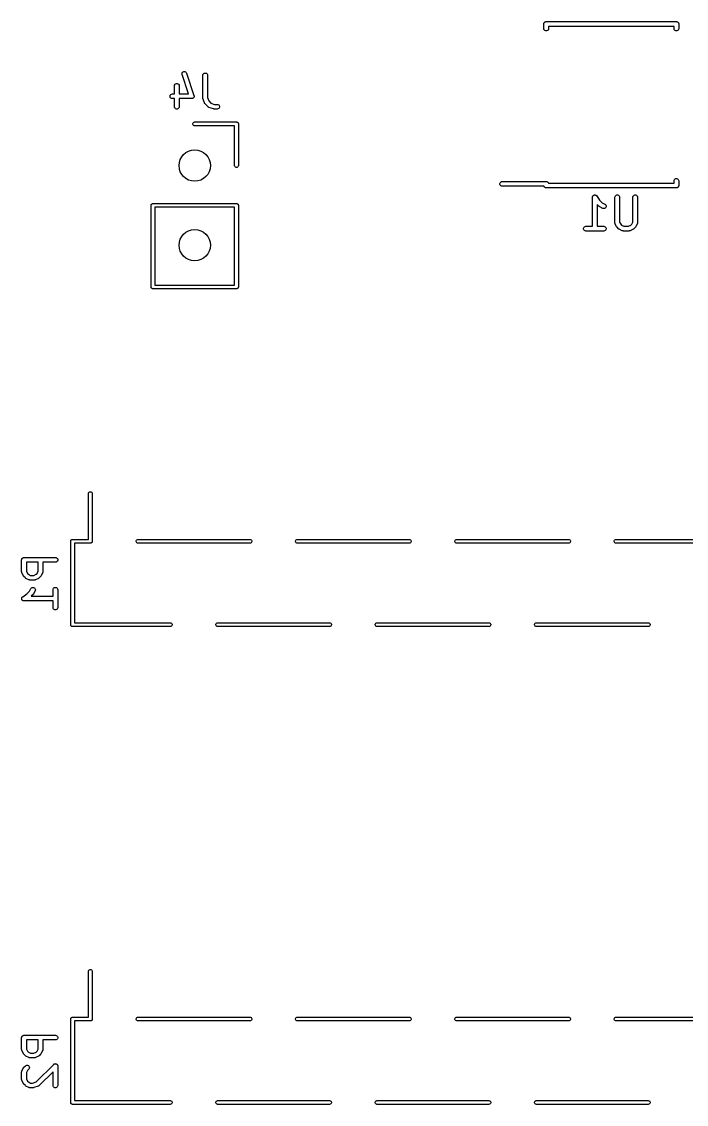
# Model space of a CAD drawing. Extents: x 107.4 to 189.2, y -108.6 to -71.4.
# Drawn here: x 129.13 to 150.32, y -106.42 to -71.88 of the extents above; entities that cross this region are included whole.
import ezdxf

# ---------------------------------------------------------------- set-up
doc = ezdxf.new("R2010")
doc.units = 0
doc.header["$MEASUREMENT"] = 0
doc.layers.add('BLACK', color=7, linetype='CONTINUOUS')

msp = doc.modelspace()

# ---------------------------------------------------------------- linework, layer by layer
at = {"layer": 'BLACK', "linetype": 'CONTINUOUS'}
for p, q in [((145.775, -71.943), (145.777, -71.9367)), ((145.775, -71.9497), (145.775, -71.943)), ((145.775, -72.1078), (145.775, -71.9497)), ((145.775, -71.9497), (145.775, -71.9497)), ((145.778, -72.1273), (145.775, -72.1078)), ((145.777, -71.9367), (145.778, -71.9302)), ((145.778, -71.9302), (145.781, -71.9244)), ((145.791, -72.1502), (145.778, -72.1273)), ((145.781, -71.9244), (145.784, -71.9181)), ((145.784, -71.9181), (145.788, -71.913)), ((145.788, -71.913), (145.791, -71.9073)), ((145.791, -71.9073), (145.796, -71.903)), ((145.811, -72.1672), (145.791, -72.1502)), ((145.796, -71.903), (145.801, -71.8979)), ((145.801, -71.8979), (145.806, -71.8945)), ((145.806, -71.8945), (145.811, -71.8903)), ((145.811, -71.8903), (145.818, -71.888)), ((145.836, -72.1762), (145.811, -72.1672)), ((145.818, -71.888), (145.823, -71.8847)), ((145.823, -71.8847), (145.83, -71.8835)), ((145.83, -71.8835), (145.836, -71.8812)), ((145.836, -71.8812), (145.843, -71.8812)), ((145.843, -71.8812), (145.843, -71.8812)), ((145.843, -71.8812), (150.006, -71.8812)), ((145.888, -72.1672), (145.863, -72.1762)), ((145.908, -72.1502), (145.888, -72.1672)), ((145.921, -72.1273), (145.908, -72.1502)), ((145.925, -72.1078), (145.921, -72.1273)), ((149.925, -72.0312), (145.925, -72.0312)), ((145.925, -72.0312), (145.925, -72.1078)), ((149.925, -72.1078), (149.925, -72.0312)), ((149.928, -72.1273), (149.925, -72.1078)), ((149.941, -72.1502), (149.928, -72.1273)), ((149.961, -72.1672), (149.941, -72.1502)), ((149.986, -72.1762), (149.961, -72.1672)), ((150.006, -71.8812), (150.013, -71.8812)), ((150.006, -71.8812), (150.006, -71.8812)), ((150.013, -71.8812), (150.019, -71.8835)), ((150.038, -72.1672), (150.013, -72.1762)), ((150.019, -71.8835), (150.026, -71.8847)), ((150.026, -71.8847), (150.031, -71.888)), ((150.031, -71.888), (150.038, -71.8903)), ((150.038, -71.8903), (150.043, -71.8945)), ((150.058, -72.1502), (150.038, -72.1672)), ((150.043, -71.8945), (150.048, -71.8979)), ((150.048, -71.8979), (150.053, -71.903)), ((150.053, -71.903), (150.058, -71.9073)), ((150.058, -71.9073), (150.061, -71.913)), ((150.071, -72.1273), (150.058, -72.1502)), ((150.061, -71.913), (150.065, -71.9181)), ((150.065, -71.9181), (150.068, -71.9244)), ((150.068, -71.9244), (150.071, -71.9302)), ((150.071, -71.9302), (150.072, -71.9367)), ((150.075, -72.1078), (150.071, -72.1273)), ((150.072, -71.9367), (150.075, -71.943)), ((150.075, -71.943), (150.075, -71.9497)), ((150.075, -71.9497), (150.075, -71.9497)), ((150.075, -71.9497), (150.075, -72.1078)), ((145.863, -72.1762), (145.836, -72.1762)), ((150.013, -72.1762), (149.986, -72.1762)), ((134.237, -73.5445), (134.242, -73.519)), ((134.241, -73.5703), (134.237, -73.5445)), ((134.242, -73.519), (134.256, -73.4968)), ((134.256, -73.4968), (134.276, -73.4806)), ((134.276, -73.4806), (134.301, -73.4724)), ((134.301, -73.4724), (134.327, -73.4731)), ((134.327, -73.4731), (134.351, -73.4826)), ((134.351, -73.4826), (134.371, -73.4999)), ((134.371, -73.4999), (134.383, -73.5228)), ((134.383, -73.5228), (134.621, -74.2371)), ((134.908, -73.5685), (134.921, -73.546)), ((134.921, -73.546), (134.941, -73.5292)), ((134.941, -73.5292), (134.966, -73.5203)), ((134.966, -73.5203), (134.992, -73.5203)), ((134.992, -73.5203), (135.016, -73.5292)), ((135.016, -73.5292), (135.036, -73.546)), ((135.036, -73.546), (135.049, -73.5685)), ((133.999, -73.9275), (134.003, -73.9018)), ((134.003, -73.9018), (134.017, -73.8793)), ((134.017, -73.8793), (134.036, -73.8625)), ((134.036, -73.8625), (134.061, -73.8536)), ((134.061, -73.8536), (134.087, -73.8536)), ((134.087, -73.8536), (134.111, -73.8625)), ((134.111, -73.8625), (134.131, -73.8793)), ((134.131, -73.8793), (134.144, -73.9018)), ((134.144, -73.9018), (134.149, -73.9275)), ((134.446, -74.1858), (134.241, -73.5703)), ((134.904, -73.5942), (134.908, -73.5685)), ((134.904, -74.3084), (134.904, -73.5942)), ((135.049, -73.5685), (135.054, -73.5942)), ((135.054, -73.5942), (135.054, -74.2963)), ((133.857, -74.2478), (133.866, -74.2233)), ((133.866, -74.2233), (133.883, -74.2034)), ((133.883, -74.2034), (133.905, -74.1903)), ((133.905, -74.1903), (133.931, -74.1858)), ((133.931, -74.1858), (133.999, -74.1858)), ((133.999, -74.1858), (133.999, -73.9275)), ((134.149, -73.9275), (134.149, -74.1858)), ((134.149, -74.1858), (134.446, -74.1858)), ((134.621, -74.2371), (134.622, -74.2426)), ((134.622, -74.2426), (134.624, -74.2478)), ((133.857, -74.2739), (133.857, -74.2478)), ((133.866, -74.2983), (133.857, -74.2739)), ((133.883, -74.3183), (133.866, -74.2983)), ((133.905, -74.3313), (133.883, -74.3183)), ((133.931, -74.3358), (133.905, -74.3313)), ((133.999, -74.3358), (133.931, -74.3358)), ((133.999, -74.5942), (133.999, -74.3358)), ((134.55, -74.3358), (134.149, -74.3358)), ((134.149, -74.3358), (134.149, -74.5942)), ((134.556, -74.3349), (134.55, -74.3358)), ((134.561, -74.335), (134.556, -74.3349)), ((134.568, -74.3326), (134.561, -74.335)), ((134.576, -74.3313), (134.568, -74.3326)), ((134.581, -74.3285), (134.576, -74.3313)), ((134.586, -74.3268), (134.581, -74.3285)), ((134.592, -74.3221), (134.586, -74.3268)), ((134.598, -74.3183), (134.592, -74.3221)), ((134.602, -74.314), (134.598, -74.3183)), ((134.606, -74.3106), (134.602, -74.314)), ((134.61, -74.3041), (134.606, -74.3106)), ((134.615, -74.2983), (134.61, -74.3041)), ((134.617, -74.2931), (134.615, -74.2983)), ((134.62, -74.2884), (134.617, -74.2931)), ((134.621, -74.281), (134.62, -74.2884)), ((134.624, -74.2739), (134.621, -74.281)), ((134.624, -74.2478), (134.624, -74.2554)), ((134.624, -74.2554), (134.625, -74.2629)), ((134.625, -74.2629), (134.624, -74.2683)), ((134.624, -74.2683), (134.624, -74.2739)), ((134.906, -74.3203), (134.904, -74.3084)), ((134.908, -74.3322), (134.906, -74.3203)), ((134.955, -74.475), (134.908, -74.3322)), ((134.957, -74.4788), (134.955, -74.475)), ((134.958, -74.483), (134.957, -74.4788)), ((134.963, -74.4902), (134.958, -74.483)), ((134.968, -74.4979), (134.963, -74.4902)), ((134.971, -74.5008), (134.968, -74.4979)), ((134.973, -74.5043), (134.971, -74.5008)), ((135.069, -74.5996), (134.973, -74.5043)), ((135.054, -74.2963), (135.092, -74.4108)), ((135.092, -74.4108), (135.162, -74.481)), ((135.162, -74.481), (135.277, -74.5192)), ((135.277, -74.5192), (135.36, -74.5192)), ((135.36, -74.5192), (135.385, -74.5237)), ((135.385, -74.5237), (135.408, -74.5367)), ((135.408, -74.5367), (135.425, -74.5567)), ((135.425, -74.5567), (135.434, -74.5811)), ((135.434, -74.5811), (135.434, -74.6072)), ((134.003, -74.6198), (133.999, -74.5942)), ((134.017, -74.6424), (134.003, -74.6198)), ((134.036, -74.6591), (134.017, -74.6424)), ((134.061, -74.668), (134.036, -74.6591)), ((134.087, -74.668), (134.061, -74.668)), ((134.111, -74.6591), (134.087, -74.668)), ((134.131, -74.6424), (134.111, -74.6591)), ((134.144, -74.6198), (134.131, -74.6424)), ((134.149, -74.5942), (134.144, -74.6198)), ((135.072, -74.6021), (135.069, -74.5996)), ((135.075, -74.6053), (135.072, -74.6021)), ((135.083, -74.6095), (135.075, -74.6053)), ((135.09, -74.6145), (135.083, -74.6095)), ((135.094, -74.6156), (135.09, -74.6145)), ((135.098, -74.6177), (135.094, -74.6156)), ((135.241, -74.6653), (135.098, -74.6177)), ((135.253, -74.6671), (135.241, -74.6653)), ((135.264, -74.6692), (135.253, -74.6671)), ((135.36, -74.6692), (135.264, -74.6692)), ((135.385, -74.6646), (135.36, -74.6692)), ((135.408, -74.6516), (135.385, -74.6646)), ((135.425, -74.6317), (135.408, -74.6516)), ((135.434, -74.6072), (135.425, -74.6317)), ((134.585, -75.1312), (134.593, -75.1113)), ((134.585, -75.1524), (134.585, -75.1312)), ((134.593, -75.1722), (134.585, -75.1524)), ((134.593, -75.1113), (134.606, -75.0951)), ((134.606, -75.1885), (134.593, -75.1722)), ((134.606, -75.0951), (134.625, -75.0845)), ((134.625, -75.199), (134.606, -75.1885)), ((134.625, -75.0845), (134.64, -75.0818)), ((134.64, -75.2018), (134.625, -75.199)), ((134.64, -75.0818), (135.981, -75.0818)), ((135.915, -75.2018), (134.64, -75.2018)), ((135.915, -76.477), (135.915, -75.2018)), ((135.981, -75.0818), (135.986, -75.0818)), ((135.981, -75.0818), (135.981, -75.0818)), ((135.986, -75.0818), (135.991, -75.0836)), ((135.991, -75.0836), (135.996, -75.0845)), ((135.996, -75.0845), (136.001, -75.0872)), ((136.001, -75.0872), (136.006, -75.089)), ((136.006, -75.089), (136.01, -75.0924)), ((136.01, -75.0924), (136.015, -75.0951)), ((136.015, -75.0951), (136.018, -75.0992)), ((136.018, -75.0992), (136.022, -75.1026)), ((136.022, -75.1026), (136.025, -75.1072)), ((136.025, -75.1072), (136.028, -75.1113)), ((136.028, -75.1113), (136.03, -75.1163)), ((136.03, -75.1163), (136.033, -75.1209)), ((136.033, -75.1209), (136.034, -75.1262)), ((136.034, -75.1262), (136.035, -75.1312)), ((136.035, -75.1312), (136.035, -75.1365)), ((136.035, -75.1365), (136.035, -75.1365)), ((136.035, -75.1365), (136.035, -76.477)), ((135.918, -76.4926), (135.915, -76.477)), ((135.929, -76.5109), (135.918, -76.4926)), ((135.945, -76.5245), (135.929, -76.5109)), ((135.965, -76.5318), (135.945, -76.5245)), ((135.986, -76.5318), (135.965, -76.5318)), ((136.006, -76.5245), (135.986, -76.5318)), ((136.022, -76.5109), (136.006, -76.5245)), ((136.033, -76.4926), (136.022, -76.5109)), ((136.035, -76.477), (136.033, -76.4926)), ((144.384, -77.0181), (144.401, -76.9979)), ((144.401, -76.9979), (144.423, -76.9847)), ((144.423, -76.9847), (144.443, -76.9812)), ((144.443, -76.9812), (145.856, -76.9812)), ((145.856, -76.9812), (145.856, -76.9812)), ((145.856, -76.9812), (145.863, -76.9812)), ((145.863, -76.9812), (145.869, -76.9835)), ((145.869, -76.9835), (145.876, -76.9847)), ((145.876, -76.9847), (145.881, -76.988)), ((145.881, -76.988), (145.888, -76.9903)), ((145.888, -76.9903), (145.893, -76.9945)), ((145.893, -76.9945), (145.898, -76.9979)), ((145.898, -76.9979), (145.903, -77.003)), ((145.903, -77.003), (145.908, -77.0073)), ((145.908, -77.0073), (145.911, -77.013)), ((149.925, -76.9547), (149.928, -76.9352)), ((149.925, -77.0312), (149.925, -76.9547)), ((149.928, -76.9352), (149.941, -76.9123)), ((149.941, -76.9123), (149.961, -76.8953)), ((149.961, -76.8953), (149.986, -76.8862)), ((149.986, -76.8862), (150.013, -76.8862)), ((150.013, -76.8862), (150.038, -76.8953)), ((150.038, -76.8953), (150.058, -76.9123)), ((150.058, -76.9123), (150.071, -76.9352)), ((150.071, -76.9352), (150.075, -76.9547)), ((150.075, -76.9547), (150.075, -77.1128)), ((144.375, -77.043), (144.384, -77.0181)), ((144.375, -77.0694), (144.375, -77.043)), ((144.384, -77.0943), (144.375, -77.0694)), ((144.401, -77.1146), (144.384, -77.0943)), ((144.423, -77.1278), (144.401, -77.1146)), ((144.443, -77.1312), (144.423, -77.1278)), ((145.778, -77.1312), (144.443, -77.1312)), ((145.778, -77.1323), (145.778, -77.1312)), ((145.781, -77.138), (145.778, -77.1323)), ((145.784, -77.1443), (145.781, -77.138)), ((145.788, -77.1494), (145.784, -77.1443)), ((145.791, -77.1552), (145.788, -77.1494)), ((145.796, -77.1595), (145.791, -77.1552)), ((145.801, -77.1646), (145.796, -77.1595)), ((145.806, -77.1679), (145.801, -77.1646)), ((145.811, -77.1722), (145.806, -77.1679)), ((145.818, -77.1745), (145.811, -77.1722)), ((145.823, -77.1778), (145.818, -77.1745)), ((145.83, -77.1789), (145.823, -77.1778)), ((145.836, -77.1812), (145.83, -77.1789)), ((145.843, -77.1812), (145.836, -77.1812)), ((150.006, -77.1812), (145.843, -77.1812)), ((145.843, -77.1812), (145.843, -77.1812)), ((145.911, -77.013), (145.915, -77.0181)), ((145.915, -77.0181), (145.918, -77.0244)), ((145.918, -77.0244), (145.921, -77.0302)), ((145.921, -77.0302), (145.921, -77.0312)), ((145.921, -77.0312), (149.925, -77.0312)), ((150.013, -77.1812), (150.006, -77.1812)), ((150.006, -77.1812), (150.006, -77.1812)), ((150.019, -77.1789), (150.013, -77.1812)), ((150.026, -77.1778), (150.019, -77.1789)), ((150.031, -77.1745), (150.026, -77.1778)), ((150.038, -77.1722), (150.031, -77.1745)), ((150.043, -77.1679), (150.038, -77.1722)), ((150.048, -77.1646), (150.043, -77.1679)), ((150.053, -77.1595), (150.048, -77.1646)), ((150.058, -77.1552), (150.053, -77.1595)), ((150.061, -77.1494), (150.058, -77.1552)), ((150.065, -77.1443), (150.061, -77.1494)), ((150.068, -77.138), (150.065, -77.1443)), ((150.071, -77.1323), (150.068, -77.138)), ((150.072, -77.1257), (150.071, -77.1323)), ((150.075, -77.1194), (150.072, -77.1257)), ((150.075, -77.1128), (150.075, -77.1128)), ((150.075, -77.1128), (150.075, -77.1194)), ((133.269, -77.7026), (133.273, -77.6992)), ((133.273, -77.6992), (133.276, -77.6951)), ((133.276, -77.6951), (133.281, -77.6924)), ((133.281, -77.6924), (133.285, -77.689)), ((133.285, -77.689), (133.29, -77.6872)), ((133.29, -77.6872), (133.295, -77.6845)), ((133.295, -77.6845), (133.3, -77.6836)), ((133.3, -77.6836), (133.305, -77.6818)), ((133.305, -77.6818), (133.31, -77.6818)), ((133.31, -77.6818), (133.31, -77.6818)), ((133.31, -77.6818), (135.981, -77.6818)), ((135.981, -77.6818), (135.986, -77.6818)), ((135.981, -77.6818), (135.981, -77.6818)), ((135.986, -77.6818), (135.991, -77.6836)), ((135.991, -77.6836), (135.996, -77.6845)), ((135.996, -77.6845), (136.001, -77.6872)), ((136.001, -77.6872), (136.006, -77.689)), ((136.006, -77.689), (136.01, -77.6924)), ((136.01, -77.6924), (136.015, -77.6951)), ((136.015, -77.6951), (136.018, -77.6992)), ((136.018, -77.6992), (136.022, -77.7026)), ((147.326, -77.4754), (147.329, -77.4668)), ((147.326, -77.4795), (147.326, -77.4754)), ((147.326, -77.4836), (147.326, -77.4795)), ((147.326, -78.4086), (147.326, -77.4836)), ((147.329, -77.4668), (147.33, -77.4579)), ((147.33, -77.4579), (147.332, -77.4543)), ((147.332, -77.4543), (147.333, -77.4504)), ((147.333, -77.4504), (147.339, -77.4431)), ((147.339, -77.4431), (147.343, -77.4354)), ((147.343, -77.4354), (147.346, -77.4327)), ((147.346, -77.4327), (147.349, -77.4294)), ((147.349, -77.4294), (147.356, -77.4244)), ((147.356, -77.4244), (147.363, -77.4186)), ((147.363, -77.4186), (147.367, -77.4172)), ((147.367, -77.4172), (147.371, -77.4149)), ((147.371, -77.4149), (147.379, -77.4128)), ((147.379, -77.4128), (147.388, -77.4097)), ((147.388, -77.4097), (147.392, -77.4097)), ((147.392, -77.4097), (147.396, -77.4088)), ((147.396, -77.4088), (147.405, -77.4097)), ((147.405, -77.4097), (147.414, -77.4097)), ((147.414, -77.4097), (147.418, -77.4112)), ((147.418, -77.4112), (147.422, -77.4116)), ((147.422, -77.4116), (147.43, -77.4156)), ((147.43, -77.4156), (147.438, -77.4186)), ((147.438, -77.4186), (147.441, -77.4213)), ((147.441, -77.4213), (147.445, -77.4232)), ((147.445, -77.4232), (147.451, -77.4296)), ((147.451, -77.4296), (147.458, -77.4354)), ((147.458, -77.4354), (147.46, -77.439)), ((147.46, -77.439), (147.463, -77.442)), ((147.463, -77.442), (147.554, -77.5787)), ((147.554, -77.5787), (147.636, -77.6601)), ((147.636, -77.6601), (147.72, -77.7022)), ((148.04, -77.4836), (148.045, -77.4579)), ((148.04, -78.2931), (148.04, -77.4836)), ((148.045, -77.4579), (148.058, -77.4354)), ((148.058, -77.4354), (148.078, -77.4186)), ((148.078, -77.4186), (148.102, -77.4097)), ((148.102, -77.4097), (148.128, -77.4097)), ((148.128, -77.4097), (148.153, -77.4186)), ((148.153, -77.4186), (148.172, -77.4354)), ((148.172, -77.4354), (148.185, -77.4579)), ((148.185, -77.4579), (148.19, -77.4836)), ((148.19, -77.4836), (148.19, -78.2754)), ((148.611, -77.4836), (148.616, -77.4579)), ((148.611, -78.2754), (148.611, -77.4836)), ((148.616, -77.4579), (148.629, -77.4354)), ((148.629, -77.4354), (148.649, -77.4186)), ((148.649, -77.4186), (148.673, -77.4097)), ((148.673, -77.4097), (148.699, -77.4097)), ((148.699, -77.4097), (148.724, -77.4186)), ((148.724, -77.4186), (148.744, -77.4354)), ((148.744, -77.4354), (148.757, -77.4579)), ((148.757, -77.4579), (148.761, -77.4836)), ((148.761, -77.4836), (148.761, -78.2931)), ((133.255, -77.7312), (133.257, -77.7262)), ((133.255, -77.7365), (133.255, -77.7312)), ((133.255, -80.3312), (133.255, -77.7365)), ((133.255, -77.7365), (133.255, -77.7365)), ((133.257, -77.7262), (133.258, -77.7209)), ((133.258, -77.7209), (133.261, -77.7163)), ((133.261, -77.7163), (133.263, -77.7113)), ((133.263, -77.7113), (133.266, -77.7072)), ((133.266, -77.7072), (133.269, -77.7026)), ((133.375, -77.8018), (133.375, -80.2818)), ((135.915, -77.8018), (133.375, -77.8018)), ((135.915, -80.2818), (135.915, -77.8018)), ((136.022, -77.7026), (136.025, -77.7072)), ((136.025, -77.7072), (136.028, -77.7113)), ((136.028, -77.7113), (136.03, -77.7163)), ((136.03, -77.7163), (136.033, -77.7209)), ((136.033, -77.7209), (136.034, -77.7262)), ((136.034, -77.7262), (136.035, -77.7312)), ((136.035, -77.7312), (136.035, -77.7365)), ((136.035, -77.7365), (136.035, -77.7365)), ((136.035, -77.7365), (136.035, -80.347)), ((147.538, -77.7747), (147.476, -77.7123)), ((147.476, -77.7123), (147.476, -78.4086)), ((147.548, -77.7816), (147.538, -77.7747)), ((147.558, -77.7888), (147.548, -77.7816)), ((147.653, -77.8364), (147.558, -77.7888)), ((147.678, -77.8438), (147.653, -77.8364)), ((147.704, -77.8423), (147.678, -77.8438)), ((147.728, -77.8319), (147.704, -77.8423)), ((147.72, -77.7022), (147.741, -77.7177)), ((147.747, -77.814), (147.728, -77.8319)), ((147.741, -77.7177), (147.755, -77.7395)), ((147.758, -77.7907), (147.747, -77.814)), ((147.755, -77.7395), (147.761, -77.7648)), ((147.761, -77.7648), (147.758, -77.7907)), ((148.041, -78.2974), (148.04, -78.2931)), ((148.041, -78.3017), (148.041, -78.2974)), ((148.043, -78.3101), (148.041, -78.3017)), ((148.045, -78.3188), (148.043, -78.3101)), ((148.047, -78.3225), (148.045, -78.3188)), ((148.048, -78.3267), (148.047, -78.3225)), ((148.096, -78.4219), (148.048, -78.3267)), ((148.19, -78.2754), (148.224, -78.3439)), ((148.224, -78.3439), (148.255, -78.3743)), ((148.255, -78.3743), (148.323, -78.4086)), ((148.478, -78.4086), (148.547, -78.3743)), ((148.547, -78.3743), (148.577, -78.3439)), ((148.577, -78.3439), (148.611, -78.2754)), ((148.754, -78.3267), (148.706, -78.4219)), ((148.755, -78.3225), (148.754, -78.3267)), ((148.757, -78.3188), (148.755, -78.3225)), ((148.758, -78.3101), (148.757, -78.3188)), ((148.761, -78.3017), (148.758, -78.3101)), ((148.761, -78.2931), (148.761, -78.2974)), ((148.761, -78.2974), (148.761, -78.3017)), ((147.041, -78.4706), (147.05, -78.4461)), ((147.041, -78.4966), (147.041, -78.4706)), ((147.05, -78.5211), (147.041, -78.4966)), ((147.05, -78.4461), (147.067, -78.4261)), ((147.067, -78.5411), (147.05, -78.5211)), ((147.067, -78.4261), (147.089, -78.4131)), ((147.089, -78.5541), (147.067, -78.5411)), ((147.089, -78.4131), (147.115, -78.4086)), ((147.115, -78.5586), (147.089, -78.5541)), ((147.115, -78.4086), (147.326, -78.4086)), ((147.686, -78.5586), (147.115, -78.5586)), ((147.476, -78.4086), (147.686, -78.4086)), ((147.686, -78.4086), (147.712, -78.4131)), ((147.712, -78.5541), (147.686, -78.5586)), ((147.712, -78.4131), (147.735, -78.4261)), ((147.735, -78.5411), (147.712, -78.5541)), ((147.735, -78.4261), (147.751, -78.4461)), ((147.751, -78.5211), (147.735, -78.5411)), ((147.751, -78.4461), (147.76, -78.4706)), ((147.76, -78.4966), (147.751, -78.5211)), ((147.76, -78.4706), (147.76, -78.4966)), ((148.103, -78.4316), (148.096, -78.4219)), ((148.11, -78.4414), (148.103, -78.4316)), ((148.157, -78.489), (148.11, -78.4414)), ((148.167, -78.4959), (148.157, -78.489)), ((148.177, -78.5031), (148.167, -78.4959)), ((148.272, -78.5507), (148.177, -78.5031)), ((148.276, -78.5519), (148.272, -78.5507)), ((148.28, -78.5541), (148.276, -78.5519)), ((148.288, -78.5556), (148.28, -78.5541)), ((148.297, -78.5581), (148.288, -78.5556)), ((148.301, -78.5578), (148.297, -78.5581)), ((148.305, -78.5586), (148.301, -78.5578)), ((148.496, -78.5586), (148.305, -78.5586)), ((148.323, -78.4086), (148.478, -78.4086)), ((148.5, -78.5578), (148.496, -78.5586)), ((148.505, -78.5581), (148.5, -78.5578)), ((148.513, -78.5556), (148.505, -78.5581)), ((148.522, -78.5541), (148.513, -78.5556)), ((148.525, -78.5519), (148.522, -78.5541)), ((148.53, -78.5507), (148.525, -78.5519)), ((148.625, -78.5031), (148.53, -78.5507)), ((148.634, -78.4959), (148.625, -78.5031)), ((148.644, -78.489), (148.634, -78.4959)), ((148.692, -78.4414), (148.644, -78.489)), ((148.699, -78.4316), (148.692, -78.4414)), ((148.706, -78.4219), (148.699, -78.4316)), ((133.255, -80.3524), (133.255, -80.3312)), ((133.257, -80.3574), (133.255, -80.3524)), ((133.258, -80.3626), (133.257, -80.3574)), ((133.261, -80.3672), (133.258, -80.3626)), ((133.263, -80.3722), (133.261, -80.3672)), ((133.266, -80.3763), (133.263, -80.3722)), ((133.269, -80.3809), (133.266, -80.3763)), ((133.273, -80.3844), (133.269, -80.3809)), ((133.276, -80.3885), (133.273, -80.3844)), ((133.281, -80.3911), (133.276, -80.3885)), ((133.285, -80.3945), (133.281, -80.3911)), ((133.29, -80.3964), (133.285, -80.3945)), ((133.295, -80.399), (133.29, -80.3964)), ((133.3, -80.4), (133.295, -80.399)), ((133.305, -80.4018), (133.3, -80.4)), ((133.31, -80.4018), (133.305, -80.4018)), ((135.981, -80.4018), (133.31, -80.4018)), ((133.31, -80.4018), (133.31, -80.4018)), ((133.375, -80.2818), (135.915, -80.2818)), ((135.986, -80.4018), (135.981, -80.4018)), ((135.981, -80.4018), (135.981, -80.4018)), ((135.991, -80.4), (135.986, -80.4018)), ((135.996, -80.399), (135.991, -80.4)), ((136.001, -80.3964), (135.996, -80.399)), ((136.006, -80.3945), (136.001, -80.3964)), ((136.01, -80.3911), (136.006, -80.3945)), ((136.015, -80.3885), (136.01, -80.3911)), ((136.018, -80.3844), (136.015, -80.3885)), ((136.022, -80.3809), (136.018, -80.3844)), ((136.025, -80.3763), (136.022, -80.3809)), ((136.028, -80.3722), (136.025, -80.3763)), ((136.03, -80.3672), (136.028, -80.3722)), ((136.033, -80.3626), (136.03, -80.3672)), ((136.034, -80.3574), (136.033, -80.3626)), ((136.035, -80.3524), (136.034, -80.3574)), ((136.035, -80.347), (136.035, -80.347)), ((136.035, -80.347), (136.035, -80.3524)), ((131.26, -86.9298), (131.263, -86.9142)), ((131.26, -88.395), (131.26, -86.9298)), ((131.263, -86.9142), (131.273, -86.8958)), ((131.273, -86.8958), (131.29, -86.8822)), ((131.29, -86.8822), (131.309, -86.875)), ((131.309, -86.875), (131.331, -86.875)), ((131.331, -86.875), (131.35, -86.8822)), ((131.35, -86.8822), (131.367, -86.8958)), ((131.367, -86.8958), (131.377, -86.9142)), ((131.377, -86.9142), (131.38, -86.9298)), ((131.38, -86.9298), (131.38, -88.4602)), ((130.711, -88.4083), (130.715, -88.4057)), ((130.715, -88.4057), (130.72, -88.4022)), ((130.72, -88.4022), (130.725, -88.4004)), ((130.725, -88.4004), (130.729, -88.3977)), ((130.729, -88.3977), (130.734, -88.3968)), ((130.734, -88.3968), (130.739, -88.395)), ((130.739, -88.395), (130.745, -88.395)), ((130.745, -88.395), (130.745, -88.395)), ((130.745, -88.395), (131.26, -88.395)), ((132.801, -88.4083), (132.819, -88.3977)), ((132.819, -88.3977), (132.835, -88.395)), ((132.835, -88.395), (136.405, -88.395)), ((136.405, -88.395), (136.421, -88.3977)), ((136.421, -88.3977), (136.439, -88.4083)), ((137.881, -88.4083), (137.899, -88.3977)), ((137.899, -88.3977), (137.915, -88.395)), ((137.915, -88.395), (141.485, -88.395)), ((141.485, -88.395), (141.501, -88.3977)), ((141.501, -88.3977), (141.519, -88.4083)), ((142.961, -88.4083), (142.979, -88.3977)), ((142.979, -88.3977), (142.995, -88.395)), ((142.995, -88.395), (146.565, -88.395)), ((146.565, -88.395), (146.581, -88.3977)), ((146.581, -88.3977), (146.599, -88.4083)), ((148.041, -88.4083), (148.059, -88.3977)), ((148.059, -88.3977), (148.075, -88.395)), ((148.075, -88.395), (151.645, -88.395)), ((130.69, -88.4444), (130.692, -88.4394)), ((130.69, -88.4497), (130.69, -88.4444)), ((130.69, -88.4498), (130.69, -88.4497)), ((130.69, -91.1044), (130.69, -88.4498)), ((130.692, -88.4394), (130.693, -88.4342)), ((130.693, -88.4342), (130.695, -88.4295)), ((130.695, -88.4295), (130.697, -88.4245)), ((130.697, -88.4245), (130.701, -88.4205)), ((130.701, -88.4205), (130.703, -88.4158)), ((130.703, -88.4158), (130.707, -88.4124)), ((130.707, -88.4124), (130.711, -88.4083)), ((131.325, -88.515), (130.81, -88.515)), ((130.81, -88.515), (130.81, -91.055)), ((131.331, -88.515), (131.325, -88.515)), ((131.325, -88.515), (131.325, -88.515)), ((131.336, -88.5132), (131.331, -88.515)), ((131.341, -88.5123), (131.336, -88.5132)), ((131.345, -88.5096), (131.341, -88.5123)), ((131.35, -88.5078), (131.345, -88.5096)), ((131.355, -88.5043), (131.35, -88.5078)), ((131.359, -88.5017), (131.355, -88.5043)), ((131.363, -88.4976), (131.359, -88.5017)), ((131.367, -88.4942), (131.363, -88.4976)), ((131.369, -88.4895), (131.367, -88.4942)), ((131.373, -88.4855), (131.369, -88.4895)), ((131.375, -88.4805), (131.373, -88.4855)), ((131.377, -88.4758), (131.375, -88.4805)), ((131.378, -88.4706), (131.377, -88.4758)), ((131.38, -88.4656), (131.378, -88.4706)), ((131.38, -88.4602), (131.38, -88.4603)), ((131.38, -88.4603), (131.38, -88.4656)), ((132.78, -88.4444), (132.787, -88.4245)), ((132.78, -88.4656), (132.78, -88.4444)), ((132.787, -88.4855), (132.78, -88.4656)), ((132.787, -88.4245), (132.801, -88.4083)), ((132.801, -88.5017), (132.787, -88.4855)), ((132.819, -88.5123), (132.801, -88.5017)), ((132.835, -88.515), (132.819, -88.5123)), ((136.405, -88.515), (132.835, -88.515)), ((136.421, -88.5123), (136.405, -88.515)), ((136.439, -88.5017), (136.421, -88.5123)), ((136.439, -88.4083), (136.453, -88.4245)), ((136.453, -88.4855), (136.439, -88.5017)), ((136.453, -88.4245), (136.46, -88.4444)), ((136.46, -88.4656), (136.453, -88.4855)), ((136.46, -88.4444), (136.46, -88.4656)), ((137.86, -88.4444), (137.867, -88.4245)), ((137.86, -88.4656), (137.86, -88.4444)), ((137.867, -88.4855), (137.86, -88.4656)), ((137.867, -88.4245), (137.881, -88.4083)), ((137.881, -88.5017), (137.867, -88.4855)), ((137.899, -88.5123), (137.881, -88.5017)), ((137.915, -88.515), (137.899, -88.5123)), ((141.485, -88.515), (137.915, -88.515)), ((141.501, -88.5123), (141.485, -88.515)), ((141.519, -88.5017), (141.501, -88.5123)), ((141.519, -88.4083), (141.533, -88.4245)), ((141.533, -88.4855), (141.519, -88.5017)), ((141.533, -88.4245), (141.54, -88.4444)), ((141.54, -88.4656), (141.533, -88.4855)), ((141.54, -88.4444), (141.54, -88.4656)), ((142.94, -88.4444), (142.947, -88.4245)), ((142.94, -88.4656), (142.94, -88.4444)), ((142.947, -88.4855), (142.94, -88.4656)), ((142.947, -88.4245), (142.961, -88.4083)), ((142.961, -88.5017), (142.947, -88.4855)), ((142.979, -88.5123), (142.961, -88.5017)), ((142.995, -88.515), (142.979, -88.5123)), ((146.565, -88.515), (142.995, -88.515)), ((146.581, -88.5123), (146.565, -88.515)), ((146.599, -88.5017), (146.581, -88.5123)), ((146.599, -88.4083), (146.613, -88.4245)), ((146.613, -88.4855), (146.599, -88.5017)), ((146.613, -88.4245), (146.62, -88.4444)), ((146.62, -88.4656), (146.613, -88.4855)), ((146.62, -88.4444), (146.62, -88.4656)), ((148.02, -88.4444), (148.027, -88.4245)), ((148.02, -88.4656), (148.02, -88.4444)), ((148.027, -88.4855), (148.02, -88.4656)), ((148.027, -88.4245), (148.041, -88.4083)), ((148.041, -88.5017), (148.027, -88.4855)), ((148.059, -88.5123), (148.041, -88.5017)), ((148.075, -88.515), (148.059, -88.5123)), ((151.645, -88.515), (148.075, -88.515)), ((129.127, -89.0469), (129.129, -89.0404)), ((129.127, -89.4279), (129.127, -89.0469)), ((129.129, -89.0339), (129.131, -89.0277)), ((129.129, -89.0404), (129.129, -89.0339)), ((129.131, -89.0277), (129.132, -89.0213)), ((129.132, -89.0213), (129.135, -89.0156)), ((129.135, -89.0156), (129.137, -89.0094)), ((129.137, -89.0094), (129.142, -89.0044)), ((129.142, -89.0044), (129.145, -88.9987)), ((129.145, -88.9987), (129.15, -88.9945)), ((129.15, -88.9945), (129.154, -88.9895)), ((129.154, -88.9895), (129.16, -88.9862)), ((129.16, -88.9862), (129.165, -88.982)), ((129.165, -88.982), (129.171, -88.9797)), ((129.171, -88.9797), (129.177, -88.9764)), ((129.177, -88.9764), (129.183, -88.9753)), ((129.183, -88.9753), (129.189, -88.973)), ((129.189, -88.973), (129.196, -88.973)), ((129.196, -88.973), (129.202, -88.9719)), ((129.202, -88.9719), (130.202, -88.9719)), ((130.202, -88.9719), (130.228, -88.9764)), ((130.228, -88.9764), (130.251, -88.9895)), ((130.251, -88.9895), (130.267, -89.0094)), ((130.267, -89.0844), (130.251, -89.1044)), ((130.267, -89.0094), (130.276, -89.0339)), ((130.276, -89.0599), (130.267, -89.0844)), ((130.276, -89.0339), (130.276, -89.0599)), ((129.128, -89.4321), (129.127, -89.4279)), ((129.128, -89.4364), (129.128, -89.4321)), ((129.13, -89.4449), (129.128, -89.4364)), ((129.277, -89.1219), (129.277, -89.4102)), ((129.651, -89.1219), (129.277, -89.1219)), ((129.277, -89.4102), (129.312, -89.4787)), ((129.617, -89.4787), (129.651, -89.4102)), ((129.651, -89.4102), (129.651, -89.1219)), ((129.801, -89.4364), (129.798, -89.4449)), ((129.801, -89.4279), (129.8, -89.4321)), ((129.8, -89.4321), (129.801, -89.4364)), ((130.202, -89.1219), (129.801, -89.1219)), ((129.801, -89.1219), (129.801, -89.4279)), ((130.228, -89.1174), (130.202, -89.1219)), ((130.251, -89.1044), (130.228, -89.1174)), ((129.132, -89.4535), (129.13, -89.4449)), ((129.134, -89.4573), (129.132, -89.4535)), ((129.135, -89.4614), (129.134, -89.4573)), ((129.183, -89.5566), (129.135, -89.4614)), ((129.19, -89.5663), (129.183, -89.5566)), ((129.197, -89.5761), (129.19, -89.5663)), ((129.245, -89.6237), (129.197, -89.5761)), ((129.254, -89.6306), (129.245, -89.6237)), ((129.264, -89.6378), (129.254, -89.6306)), ((129.359, -89.6854), (129.264, -89.6378)), ((129.312, -89.4787), (129.342, -89.5091)), ((129.342, -89.5091), (129.411, -89.5433)), ((129.363, -89.6866), (129.359, -89.6854)), ((129.367, -89.6888), (129.363, -89.6866)), ((129.376, -89.6903), (129.367, -89.6888)), ((129.384, -89.6928), (129.376, -89.6903)), ((129.389, -89.6926), (129.384, -89.6928)), ((129.393, -89.6933), (129.389, -89.6926)), ((129.536, -89.6933), (129.393, -89.6933)), ((129.411, -89.5433), (129.518, -89.5433)), ((129.518, -89.5433), (129.587, -89.5091)), ((129.54, -89.6926), (129.536, -89.6933)), ((129.544, -89.6928), (129.54, -89.6926)), ((129.553, -89.6903), (129.544, -89.6928)), ((129.561, -89.6888), (129.553, -89.6903)), ((129.565, -89.6866), (129.561, -89.6888)), ((129.569, -89.6854), (129.565, -89.6866)), ((129.664, -89.6378), (129.569, -89.6854)), ((129.587, -89.5091), (129.617, -89.4787)), ((129.674, -89.6306), (129.664, -89.6378)), ((129.684, -89.6237), (129.674, -89.6306)), ((129.732, -89.5761), (129.684, -89.6237)), ((129.738, -89.5663), (129.732, -89.5761)), ((129.746, -89.5566), (129.738, -89.5663)), ((129.793, -89.4614), (129.746, -89.5566)), ((129.795, -89.4573), (129.793, -89.4614)), ((129.797, -89.4535), (129.795, -89.4573)), ((129.798, -89.4449), (129.797, -89.4535)), ((129.161, -90.2226), (129.297, -90.1315)), ((129.297, -90.1315), (129.379, -90.0501)), ((129.379, -90.0501), (129.421, -89.9657)), ((129.421, -89.9657), (129.437, -89.9448)), ((129.437, -89.9448), (129.458, -89.9305)), ((129.458, -89.9305), (129.484, -89.9244)), ((129.484, -89.9244), (129.509, -89.9274)), ((129.508, -90.1281), (129.5, -90.1377)), ((129.555, -90.0328), (129.508, -90.1281)), ((129.509, -89.9274), (129.533, -89.939)), ((129.533, -89.939), (129.551, -89.958)), ((129.551, -89.958), (129.561, -89.9819)), ((129.563, -90.0079), (129.555, -90.0328)), ((129.561, -89.9819), (129.563, -90.0079)), ((130.127, -89.9993), (130.132, -89.9736)), ((130.127, -90.21), (130.127, -89.9993)), ((130.132, -89.9736), (130.145, -89.9511)), ((130.145, -89.9511), (130.165, -89.9343)), ((130.165, -89.9343), (130.189, -89.9254)), ((130.189, -89.9254), (130.215, -89.9254)), ((130.215, -89.9254), (130.24, -89.9343)), ((130.24, -89.9343), (130.26, -89.9511)), ((130.26, -89.9511), (130.273, -89.9736)), ((130.273, -89.9736), (130.277, -89.9993)), ((130.277, -89.9993), (130.277, -90.5707)), ((129.128, -90.2898), (129.129, -90.2809)), ((129.129, -90.2939), (129.128, -90.2898)), ((129.129, -90.272), (129.13, -90.2681)), ((129.129, -90.2809), (129.129, -90.272)), ((129.129, -90.298), (129.129, -90.2939)), ((129.132, -90.3064), (129.129, -90.298)), ((129.13, -90.2639), (129.134, -90.2559)), ((129.13, -90.2681), (129.13, -90.2639)), ((129.134, -90.3151), (129.132, -90.3064)), ((129.134, -90.2559), (129.137, -90.2475)), ((129.136, -90.3186), (129.134, -90.3151)), ((129.137, -90.3225), (129.136, -90.3186)), ((129.137, -90.2475), (129.14, -90.2443)), ((129.143, -90.3294), (129.137, -90.3225)), ((129.14, -90.2443), (129.142, -90.2406)), ((129.142, -90.2406), (129.148, -90.2344)), ((129.148, -90.3368), (129.143, -90.3294)), ((129.148, -90.2344), (129.154, -90.2275)), ((129.151, -90.3393), (129.148, -90.3368)), ((129.154, -90.3425), (129.151, -90.3393)), ((129.154, -90.2275), (129.158, -90.2255)), ((129.162, -90.3469), (129.154, -90.3425)), ((129.158, -90.2255), (129.161, -90.2226)), ((129.169, -90.3522), (129.162, -90.3469)), ((129.173, -90.3534), (129.169, -90.3522)), ((129.177, -90.3555), (129.173, -90.3534)), ((129.186, -90.357), (129.177, -90.3555)), ((129.194, -90.3595), (129.186, -90.357)), ((129.198, -90.3593), (129.194, -90.3595)), ((129.202, -90.36), (129.198, -90.3593)), ((130.127, -90.36), (129.202, -90.36)), ((129.494, -90.1476), (129.431, -90.21)), ((129.431, -90.21), (130.127, -90.21)), ((129.5, -90.1377), (129.494, -90.1476)), ((130.127, -90.5707), (130.127, -90.36)), ((130.132, -90.5964), (130.127, -90.5707)), ((130.145, -90.6189), (130.132, -90.5964)), ((130.165, -90.6357), (130.145, -90.6189)), ((130.189, -90.6446), (130.165, -90.6357)), ((130.215, -90.6446), (130.189, -90.6446)), ((130.24, -90.6357), (130.215, -90.6446)), ((130.26, -90.6189), (130.24, -90.6357)), ((130.273, -90.5964), (130.26, -90.6189)), ((130.277, -90.5707), (130.273, -90.5964)), ((130.69, -91.1256), (130.69, -91.1044)), ((130.692, -91.1306), (130.69, -91.1256)), ((130.693, -91.1358), (130.692, -91.1306)), ((130.695, -91.1405), (130.693, -91.1358)), ((130.697, -91.1455), (130.695, -91.1405)), ((130.701, -91.1495), (130.697, -91.1455)), ((130.703, -91.1542), (130.701, -91.1495)), ((130.707, -91.1576), (130.703, -91.1542)), ((130.711, -91.1617), (130.707, -91.1576)), ((130.715, -91.1643), (130.711, -91.1617)), ((130.72, -91.1678), (130.715, -91.1643)), ((130.725, -91.1696), (130.72, -91.1678)), ((130.81, -91.055), (133.865, -91.055)), ((133.865, -91.055), (133.881, -91.0577)), ((133.881, -91.0577), (133.899, -91.0683)), ((133.899, -91.1617), (133.881, -91.1723)), ((133.899, -91.0683), (133.913, -91.0845)), ((133.913, -91.1455), (133.899, -91.1617)), ((133.913, -91.0845), (133.92, -91.1044)), ((133.92, -91.1256), (133.913, -91.1455)), ((133.92, -91.1044), (133.92, -91.1256)), ((135.32, -91.1044), (135.327, -91.0845)), ((135.32, -91.1256), (135.32, -91.1044)), ((135.327, -91.1455), (135.32, -91.1256)), ((135.327, -91.0845), (135.341, -91.0683)), ((135.341, -91.1617), (135.327, -91.1455)), ((135.341, -91.0683), (135.359, -91.0577)), ((135.359, -91.1723), (135.341, -91.1617)), ((135.359, -91.0577), (135.375, -91.055)), ((135.375, -91.055), (138.945, -91.055)), ((138.945, -91.055), (138.961, -91.0577)), ((138.961, -91.0577), (138.979, -91.0683)), ((138.979, -91.1617), (138.961, -91.1723)), ((138.979, -91.0683), (138.993, -91.0845)), ((138.993, -91.1455), (138.979, -91.1617)), ((138.993, -91.0845), (139, -91.1044)), ((139, -91.1256), (138.993, -91.1455)), ((139, -91.1044), (139, -91.1256)), ((140.4, -91.1044), (140.407, -91.0845)), ((140.4, -91.1256), (140.4, -91.1044)), ((140.407, -91.1455), (140.4, -91.1256)), ((140.407, -91.0845), (140.421, -91.0683)), ((140.421, -91.1617), (140.407, -91.1455)), ((140.421, -91.0683), (140.439, -91.0577)), ((140.439, -91.1723), (140.421, -91.1617)), ((140.439, -91.0577), (140.455, -91.055)), ((140.455, -91.055), (144.025, -91.055)), ((144.025, -91.055), (144.041, -91.0577)), ((144.041, -91.0577), (144.059, -91.0683)), ((144.059, -91.1617), (144.041, -91.1723)), ((144.059, -91.0683), (144.073, -91.0845)), ((144.073, -91.1455), (144.059, -91.1617)), ((144.073, -91.0845), (144.08, -91.1044)), ((144.08, -91.1256), (144.073, -91.1455)), ((144.08, -91.1044), (144.08, -91.1256)), ((145.48, -91.1044), (145.487, -91.0845)), ((145.48, -91.1256), (145.48, -91.1044)), ((145.487, -91.1455), (145.48, -91.1256)), ((145.487, -91.0845), (145.501, -91.0683)), ((145.501, -91.1617), (145.487, -91.1455)), ((145.501, -91.0683), (145.519, -91.0577)), ((145.519, -91.1723), (145.501, -91.1617)), ((145.519, -91.0577), (145.535, -91.055)), ((145.535, -91.055), (149.105, -91.055)), ((149.105, -91.055), (149.121, -91.0577)), ((149.121, -91.0577), (149.139, -91.0683)), ((149.139, -91.1617), (149.121, -91.1723)), ((149.139, -91.0683), (149.153, -91.0845)), ((149.153, -91.1455), (149.139, -91.1617)), ((149.153, -91.0845), (149.16, -91.1044)), ((149.16, -91.1256), (149.153, -91.1455)), ((149.16, -91.1044), (149.16, -91.1256)), ((130.729, -91.1723), (130.725, -91.1696)), ((130.734, -91.1732), (130.729, -91.1723)), ((130.739, -91.175), (130.734, -91.1732)), ((130.745, -91.175), (130.739, -91.175)), ((133.865, -91.175), (130.745, -91.175)), ((130.745, -91.175), (130.745, -91.175)), ((133.881, -91.1723), (133.865, -91.175)), ((135.375, -91.175), (135.359, -91.1723)), ((138.945, -91.175), (135.375, -91.175)), ((138.961, -91.1723), (138.945, -91.175)), ((140.455, -91.175), (140.439, -91.1723)), ((144.025, -91.175), (140.455, -91.175)), ((144.041, -91.1723), (144.025, -91.175)), ((145.535, -91.175), (145.519, -91.1723)), ((149.105, -91.175), (145.535, -91.175)), ((149.121, -91.1723), (149.105, -91.175)), ((131.26, -102.17), (131.263, -102.154)), ((131.26, -103.635), (131.26, -102.17)), ((131.263, -102.154), (131.273, -102.136)), ((131.273, -102.136), (131.29, -102.122)), ((131.29, -102.122), (131.309, -102.115)), ((131.309, -102.115), (131.331, -102.115)), ((131.331, -102.115), (131.35, -102.122)), ((131.35, -102.122), (131.367, -102.136)), ((131.367, -102.136), (131.377, -102.154)), ((131.377, -102.154), (131.38, -102.17)), ((131.38, -102.17), (131.38, -103.7)), ((130.69, -103.684), (130.692, -103.679)), ((130.69, -103.69), (130.69, -103.684)), ((130.69, -106.344), (130.69, -103.69)), ((130.69, -103.69), (130.69, -103.69)), ((130.692, -103.679), (130.693, -103.674)), ((130.693, -103.674), (130.695, -103.67)), ((130.695, -103.67), (130.697, -103.665)), ((130.697, -103.665), (130.701, -103.66)), ((130.701, -103.66), (130.703, -103.656)), ((130.703, -103.656), (130.707, -103.652)), ((130.707, -103.652), (130.711, -103.648)), ((130.711, -103.648), (130.715, -103.646)), ((130.715, -103.646), (130.72, -103.642)), ((130.72, -103.642), (130.725, -103.64)), ((130.725, -103.64), (130.729, -103.638)), ((130.729, -103.638), (130.734, -103.637)), ((130.734, -103.637), (130.739, -103.635)), ((130.739, -103.635), (130.745, -103.635)), ((130.745, -103.635), (130.745, -103.635)), ((130.745, -103.635), (131.26, -103.635)), ((131.325, -103.755), (130.81, -103.755)), ((130.81, -103.755), (130.81, -106.295)), ((131.331, -103.755), (131.325, -103.755)), ((131.325, -103.755), (131.325, -103.755)), ((131.336, -103.753), (131.331, -103.755)), ((131.341, -103.752), (131.336, -103.753)), ((131.345, -103.75), (131.341, -103.752)), ((131.35, -103.748), (131.345, -103.75)), ((131.355, -103.744), (131.35, -103.748)), ((131.359, -103.742), (131.355, -103.744)), ((131.363, -103.738), (131.359, -103.742)), ((131.367, -103.734), (131.363, -103.738)), ((131.369, -103.73), (131.367, -103.734)), ((131.373, -103.725), (131.369, -103.73)), ((131.375, -103.72), (131.373, -103.725)), ((131.377, -103.716), (131.375, -103.72)), ((131.378, -103.711), (131.377, -103.716)), ((131.38, -103.706), (131.378, -103.711)), ((131.38, -103.7), (131.38, -103.7)), ((131.38, -103.7), (131.38, -103.706)), ((132.78, -103.684), (132.787, -103.665)), ((132.78, -103.706), (132.78, -103.684)), ((132.787, -103.725), (132.78, -103.706)), ((132.787, -103.665), (132.801, -103.648)), ((132.801, -103.742), (132.787, -103.725)), ((132.801, -103.648), (132.819, -103.638)), ((132.819, -103.752), (132.801, -103.742)), ((132.819, -103.638), (132.835, -103.635)), ((132.835, -103.755), (132.819, -103.752)), ((132.835, -103.635), (136.405, -103.635)), ((136.405, -103.755), (132.835, -103.755)), ((136.405, -103.635), (136.421, -103.638)), ((136.421, -103.752), (136.405, -103.755)), ((136.421, -103.638), (136.439, -103.648)), ((136.439, -103.742), (136.421, -103.752)), ((136.439, -103.648), (136.453, -103.665)), ((136.453, -103.725), (136.439, -103.742)), ((136.453, -103.665), (136.46, -103.684)), ((136.46, -103.706), (136.453, -103.725)), ((136.46, -103.684), (136.46, -103.706)), ((137.86, -103.684), (137.867, -103.665)), ((137.86, -103.706), (137.86, -103.684)), ((137.867, -103.725), (137.86, -103.706)), ((137.867, -103.665), (137.881, -103.648)), ((137.881, -103.742), (137.867, -103.725)), ((137.881, -103.648), (137.899, -103.638)), ((137.899, -103.752), (137.881, -103.742)), ((137.899, -103.638), (137.915, -103.635)), ((137.915, -103.755), (137.899, -103.752)), ((137.915, -103.635), (141.485, -103.635)), ((141.485, -103.755), (137.915, -103.755)), ((141.485, -103.635), (141.501, -103.638)), ((141.501, -103.752), (141.485, -103.755)), ((141.501, -103.638), (141.519, -103.648)), ((141.519, -103.742), (141.501, -103.752)), ((141.519, -103.648), (141.533, -103.665)), ((141.533, -103.725), (141.519, -103.742)), ((141.533, -103.665), (141.54, -103.684)), ((141.54, -103.706), (141.533, -103.725)), ((141.54, -103.684), (141.54, -103.706)), ((142.94, -103.684), (142.947, -103.665)), ((142.94, -103.706), (142.94, -103.684)), ((142.947, -103.725), (142.94, -103.706)), ((142.947, -103.665), (142.961, -103.648)), ((142.961, -103.742), (142.947, -103.725)), ((142.961, -103.648), (142.979, -103.638)), ((142.979, -103.752), (142.961, -103.742)), ((142.979, -103.638), (142.995, -103.635)), ((142.995, -103.755), (142.979, -103.752)), ((142.995, -103.635), (146.565, -103.635)), ((146.565, -103.755), (142.995, -103.755)), ((146.565, -103.635), (146.581, -103.638)), ((146.581, -103.752), (146.565, -103.755)), ((146.581, -103.638), (146.599, -103.648)), ((146.599, -103.742), (146.581, -103.752)), ((146.599, -103.648), (146.613, -103.665)), ((146.613, -103.725), (146.599, -103.742)), ((146.613, -103.665), (146.62, -103.684)), ((146.62, -103.706), (146.613, -103.725)), ((146.62, -103.684), (146.62, -103.706)), ((148.02, -103.684), (148.027, -103.665)), ((148.02, -103.706), (148.02, -103.684)), ((148.027, -103.725), (148.02, -103.706)), ((148.027, -103.665), (148.041, -103.648)), ((148.041, -103.742), (148.027, -103.725)), ((148.041, -103.648), (148.059, -103.638)), ((148.059, -103.752), (148.041, -103.742)), ((148.059, -103.638), (148.075, -103.635)), ((148.075, -103.755), (148.059, -103.752)), ((148.075, -103.635), (151.645, -103.635)), ((151.645, -103.755), (148.075, -103.755)), ((129.127, -104.287), (129.129, -104.28)), ((129.127, -104.668), (129.127, -104.287)), ((129.129, -104.274), (129.131, -104.268)), ((129.129, -104.28), (129.129, -104.274)), ((129.131, -104.268), (129.132, -104.261)), ((129.132, -104.261), (129.135, -104.256)), ((129.135, -104.256), (129.137, -104.249)), ((129.137, -104.249), (129.142, -104.244)), ((129.142, -104.244), (129.145, -104.239)), ((129.145, -104.239), (129.15, -104.234)), ((129.15, -104.234), (129.154, -104.229)), ((129.154, -104.229), (129.16, -104.226)), ((129.16, -104.226), (129.165, -104.222)), ((129.165, -104.222), (129.171, -104.22)), ((129.171, -104.22), (129.177, -104.216)), ((129.177, -104.216), (129.183, -104.215)), ((129.183, -104.215), (129.189, -104.213)), ((129.189, -104.213), (129.196, -104.213)), ((129.196, -104.213), (129.202, -104.212)), ((129.202, -104.212), (130.202, -104.212)), ((130.202, -104.212), (130.228, -104.216)), ((130.228, -104.216), (130.251, -104.229)), ((130.251, -104.229), (130.267, -104.249)), ((130.267, -104.249), (130.276, -104.274)), ((130.276, -104.274), (130.276, -104.3)), ((129.277, -104.362), (129.277, -104.65)), ((129.651, -104.362), (129.277, -104.362)), ((129.651, -104.65), (129.651, -104.362)), ((130.202, -104.362), (129.801, -104.362)), ((129.801, -104.362), (129.801, -104.668)), ((130.228, -104.357), (130.202, -104.362)), ((130.251, -104.344), (130.228, -104.357)), ((130.267, -104.324), (130.251, -104.344)), ((130.276, -104.3), (130.267, -104.324)), ((129.128, -104.672), (129.127, -104.668)), ((129.128, -104.676), (129.128, -104.672)), ((129.13, -104.685), (129.128, -104.676)), ((129.132, -104.694), (129.13, -104.685)), ((129.134, -104.697), (129.132, -104.694)), ((129.135, -104.701), (129.134, -104.697)), ((129.183, -104.797), (129.135, -104.701)), ((129.19, -104.806), (129.183, -104.797)), ((129.197, -104.816), (129.19, -104.806)), ((129.245, -104.864), (129.197, -104.816)), ((129.254, -104.871), (129.245, -104.864)), ((129.264, -104.878), (129.254, -104.871)), ((129.359, -104.925), (129.264, -104.878)), ((129.277, -104.65), (129.312, -104.719)), ((129.312, -104.719), (129.342, -104.749)), ((129.342, -104.749), (129.411, -104.783)), ((129.363, -104.927), (129.359, -104.925)), ((129.367, -104.929), (129.363, -104.927)), ((129.376, -104.93), (129.367, -104.929)), ((129.384, -104.933), (129.376, -104.93)), ((129.389, -104.933), (129.384, -104.933)), ((129.393, -104.933), (129.389, -104.933)), ((129.536, -104.933), (129.393, -104.933)), ((129.411, -104.783), (129.518, -104.783)), ((129.518, -104.783), (129.587, -104.749)), ((129.54, -104.933), (129.536, -104.933)), ((129.544, -104.933), (129.54, -104.933)), ((129.553, -104.93), (129.544, -104.933)), ((129.561, -104.929), (129.553, -104.93)), ((129.565, -104.927), (129.561, -104.929)), ((129.569, -104.925), (129.565, -104.927)), ((129.664, -104.878), (129.569, -104.925)), ((129.587, -104.749), (129.617, -104.719)), ((129.617, -104.719), (129.651, -104.65)), ((129.674, -104.871), (129.664, -104.878)), ((129.684, -104.864), (129.674, -104.871)), ((129.732, -104.816), (129.684, -104.864)), ((129.738, -104.806), (129.732, -104.816)), ((129.746, -104.797), (129.738, -104.806)), ((129.793, -104.701), (129.746, -104.797)), ((129.795, -104.697), (129.793, -104.701)), ((129.797, -104.694), (129.795, -104.697)), ((129.798, -104.685), (129.797, -104.694)), ((129.801, -104.676), (129.798, -104.685)), ((129.801, -104.668), (129.8, -104.672)), ((129.8, -104.672), (129.801, -104.676)), ((129.135, -105.349), (129.183, -105.253)), ((129.183, -105.253), (129.19, -105.244)), ((129.19, -105.244), (129.197, -105.234)), ((129.197, -105.234), (129.245, -105.186)), ((129.245, -105.186), (129.266, -105.171)), ((129.266, -105.171), (129.291, -105.165)), ((129.291, -105.165), (129.317, -105.167)), ((129.351, -105.292), (129.312, -105.331)), ((129.317, -105.167), (129.341, -105.178)), ((129.341, -105.178), (129.359, -105.196)), ((129.366, -105.271), (129.351, -105.292)), ((129.359, -105.196), (129.37, -105.22)), ((129.372, -105.246), (129.366, -105.271)), ((129.37, -105.22), (129.372, -105.246)), ((129.59, -105.698), (130.149, -105.139)), ((130.149, -105.139), (130.157, -105.133)), ((130.157, -105.133), (130.165, -105.127)), ((130.165, -105.127), (130.168, -105.126)), ((130.168, -105.126), (130.171, -105.124)), ((130.171, -105.124), (130.18, -105.121)), ((130.18, -105.121), (130.189, -105.118)), ((130.189, -105.118), (130.193, -105.118)), ((130.193, -105.118), (130.196, -105.117)), ((130.196, -105.117), (130.206, -105.118)), ((130.206, -105.118), (130.215, -105.118)), ((130.215, -105.118), (130.219, -105.119)), ((130.219, -105.119), (130.222, -105.119)), ((130.222, -105.119), (130.231, -105.123)), ((130.231, -105.123), (130.24, -105.127)), ((130.24, -105.127), (130.242, -105.129)), ((130.242, -105.129), (130.245, -105.13)), ((130.245, -105.13), (130.252, -105.137)), ((130.252, -105.137), (130.26, -105.143)), ((130.26, -105.143), (130.261, -105.146)), ((130.261, -105.146), (130.264, -105.149)), ((130.264, -105.149), (130.268, -105.158)), ((130.268, -105.158), (130.273, -105.166)), ((130.273, -105.166), (130.273, -105.169)), ((130.273, -105.169), (130.275, -105.172)), ((130.275, -105.172), (130.276, -105.182)), ((130.276, -105.182), (130.277, -105.192)), ((130.277, -105.192), (130.277, -105.811)), ((129.127, -105.382), (129.128, -105.378)), ((129.127, -105.62), (129.127, -105.382)), ((129.128, -105.624), (129.127, -105.62)), ((129.128, -105.374), (129.13, -105.365)), ((129.128, -105.378), (129.128, -105.374)), ((129.128, -105.629), (129.128, -105.624)), ((129.13, -105.637), (129.128, -105.629)), ((129.13, -105.365), (129.132, -105.356)), ((129.132, -105.646), (129.13, -105.637)), ((129.132, -105.356), (129.134, -105.353)), ((129.134, -105.65), (129.132, -105.646)), ((129.134, -105.353), (129.135, -105.349)), ((129.135, -105.654), (129.134, -105.65)), ((129.183, -105.749), (129.135, -105.654)), ((129.312, -105.331), (129.277, -105.4)), ((129.277, -105.4), (129.277, -105.603)), ((129.277, -105.603), (129.312, -105.671)), ((129.312, -105.671), (129.342, -105.701)), ((130.127, -105.373), (129.684, -105.816)), ((130.127, -105.811), (130.127, -105.373)), ((129.19, -105.759), (129.183, -105.749)), ((129.197, -105.769), (129.19, -105.759)), ((129.245, -105.816), (129.197, -105.769)), ((129.254, -105.823), (129.245, -105.816)), ((129.264, -105.83), (129.254, -105.823)), ((129.359, -105.878), (129.264, -105.83)), ((129.342, -105.701), (129.411, -105.736)), ((129.363, -105.879), (129.359, -105.878)), ((129.367, -105.881), (129.363, -105.879)), ((129.376, -105.883), (129.367, -105.881)), ((129.384, -105.885), (129.376, -105.883)), ((129.389, -105.885), (129.384, -105.885)), ((129.393, -105.886), (129.389, -105.885)), ((129.488, -105.886), (129.393, -105.886)), ((129.411, -105.736), (129.476, -105.736)), ((129.476, -105.736), (129.59, -105.698)), ((129.5, -105.884), (129.488, -105.886)), ((129.512, -105.882), (129.5, -105.884)), ((129.655, -105.834), (129.512, -105.882)), ((129.658, -105.832), (129.655, -105.834)), ((129.663, -105.831), (129.658, -105.832)), ((129.67, -105.826), (129.663, -105.831)), ((129.678, -105.822), (129.67, -105.826)), ((129.68, -105.819), (129.678, -105.822)), ((129.684, -105.816), (129.68, -105.819)), ((130.132, -105.836), (130.127, -105.811)), ((130.145, -105.859), (130.132, -105.836)), ((130.165, -105.876), (130.145, -105.859)), ((130.189, -105.885), (130.165, -105.876)), ((130.215, -105.885), (130.189, -105.885)), ((130.24, -105.876), (130.215, -105.885)), ((130.26, -105.859), (130.24, -105.876)), ((130.273, -105.836), (130.26, -105.859)), ((130.277, -105.811), (130.273, -105.836)), ((130.69, -106.366), (130.69, -106.344)), ((130.81, -106.295), (133.865, -106.295)), ((133.865, -106.295), (133.881, -106.298)), ((133.881, -106.298), (133.899, -106.308)), ((133.899, -106.308), (133.913, -106.325)), ((133.913, -106.325), (133.92, -106.344)), ((133.92, -106.344), (133.92, -106.366)), ((135.32, -106.344), (135.327, -106.325)), ((135.32, -106.366), (135.32, -106.344)), ((135.327, -106.325), (135.341, -106.308)), ((135.341, -106.308), (135.359, -106.298)), ((135.359, -106.298), (135.375, -106.295)), ((135.375, -106.295), (138.945, -106.295)), ((138.945, -106.295), (138.961, -106.298)), ((138.961, -106.298), (138.979, -106.308)), ((138.979, -106.308), (138.993, -106.325)), ((138.993, -106.325), (139, -106.344)), ((139, -106.344), (139, -106.366)), ((140.4, -106.344), (140.407, -106.325)), ((140.4, -106.366), (140.4, -106.344)), ((140.407, -106.325), (140.421, -106.308)), ((140.421, -106.308), (140.439, -106.298)), ((140.439, -106.298), (140.455, -106.295)), ((140.455, -106.295), (144.025, -106.295)), ((144.025, -106.295), (144.041, -106.298)), ((144.041, -106.298), (144.059, -106.308)), ((144.059, -106.308), (144.073, -106.325)), ((144.073, -106.325), (144.08, -106.344)), ((144.08, -106.344), (144.08, -106.366)), ((145.48, -106.344), (145.487, -106.325)), ((145.48, -106.366), (145.48, -106.344)), ((145.487, -106.325), (145.501, -106.308)), ((145.501, -106.308), (145.519, -106.298)), ((145.519, -106.298), (145.535, -106.295)), ((145.535, -106.295), (149.105, -106.295)), ((149.105, -106.295), (149.121, -106.298)), ((149.121, -106.298), (149.139, -106.308)), ((149.139, -106.308), (149.153, -106.325)), ((149.153, -106.325), (149.16, -106.344)), ((149.16, -106.344), (149.16, -106.366)), ((130.692, -106.371), (130.69, -106.366)), ((130.693, -106.376), (130.692, -106.371)), ((130.695, -106.38), (130.693, -106.376)), ((130.697, -106.385), (130.695, -106.38)), ((130.701, -106.39), (130.697, -106.385)), ((130.703, -106.394), (130.701, -106.39)), ((130.707, -106.398), (130.703, -106.394)), ((130.711, -106.402), (130.707, -106.398)), ((130.715, -106.404), (130.711, -106.402)), ((130.72, -106.408), (130.715, -106.404)), ((130.725, -106.41), (130.72, -106.408)), ((130.729, -106.412), (130.725, -106.41)), ((130.734, -106.413), (130.729, -106.412)), ((130.739, -106.415), (130.734, -106.413)), ((130.745, -106.415), (130.739, -106.415)), ((133.865, -106.415), (130.745, -106.415)), ((130.745, -106.415), (130.745, -106.415)), ((133.881, -106.412), (133.865, -106.415)), ((133.899, -106.402), (133.881, -106.412)), ((133.913, -106.385), (133.899, -106.402)), ((133.92, -106.366), (133.913, -106.385)), ((135.327, -106.385), (135.32, -106.366)), ((135.341, -106.402), (135.327, -106.385)), ((135.359, -106.412), (135.341, -106.402)), ((135.375, -106.415), (135.359, -106.412)), ((138.945, -106.415), (135.375, -106.415)), ((138.961, -106.412), (138.945, -106.415)), ((138.979, -106.402), (138.961, -106.412)), ((138.993, -106.385), (138.979, -106.402)), ((139, -106.366), (138.993, -106.385)), ((140.407, -106.385), (140.4, -106.366)), ((140.421, -106.402), (140.407, -106.385)), ((140.439, -106.412), (140.421, -106.402)), ((140.455, -106.415), (140.439, -106.412)), ((144.025, -106.415), (140.455, -106.415)), ((144.041, -106.412), (144.025, -106.415)), ((144.059, -106.402), (144.041, -106.412)), ((144.073, -106.385), (144.059, -106.402)), ((144.08, -106.366), (144.073, -106.385)), ((145.487, -106.385), (145.48, -106.366)), ((145.501, -106.402), (145.487, -106.385)), ((145.519, -106.412), (145.501, -106.402)), ((145.535, -106.415), (145.519, -106.412)), ((149.105, -106.415), (145.535, -106.415)), ((149.121, -106.412), (149.105, -106.415)), ((149.139, -106.402), (149.121, -106.412)), ((149.153, -106.385), (149.139, -106.402)), ((149.16, -106.366), (149.153, -106.385))]:
    msp.add_line(p, q, dxfattribs=at)
at = {"layer": 'BLACK'}
for centre in [(134.645, -76.4718), (134.645, -79.0118)]:
    msp.add_circle(centre, 0.5, dxfattribs=at)

doc.saveas('drawing.dxf')
